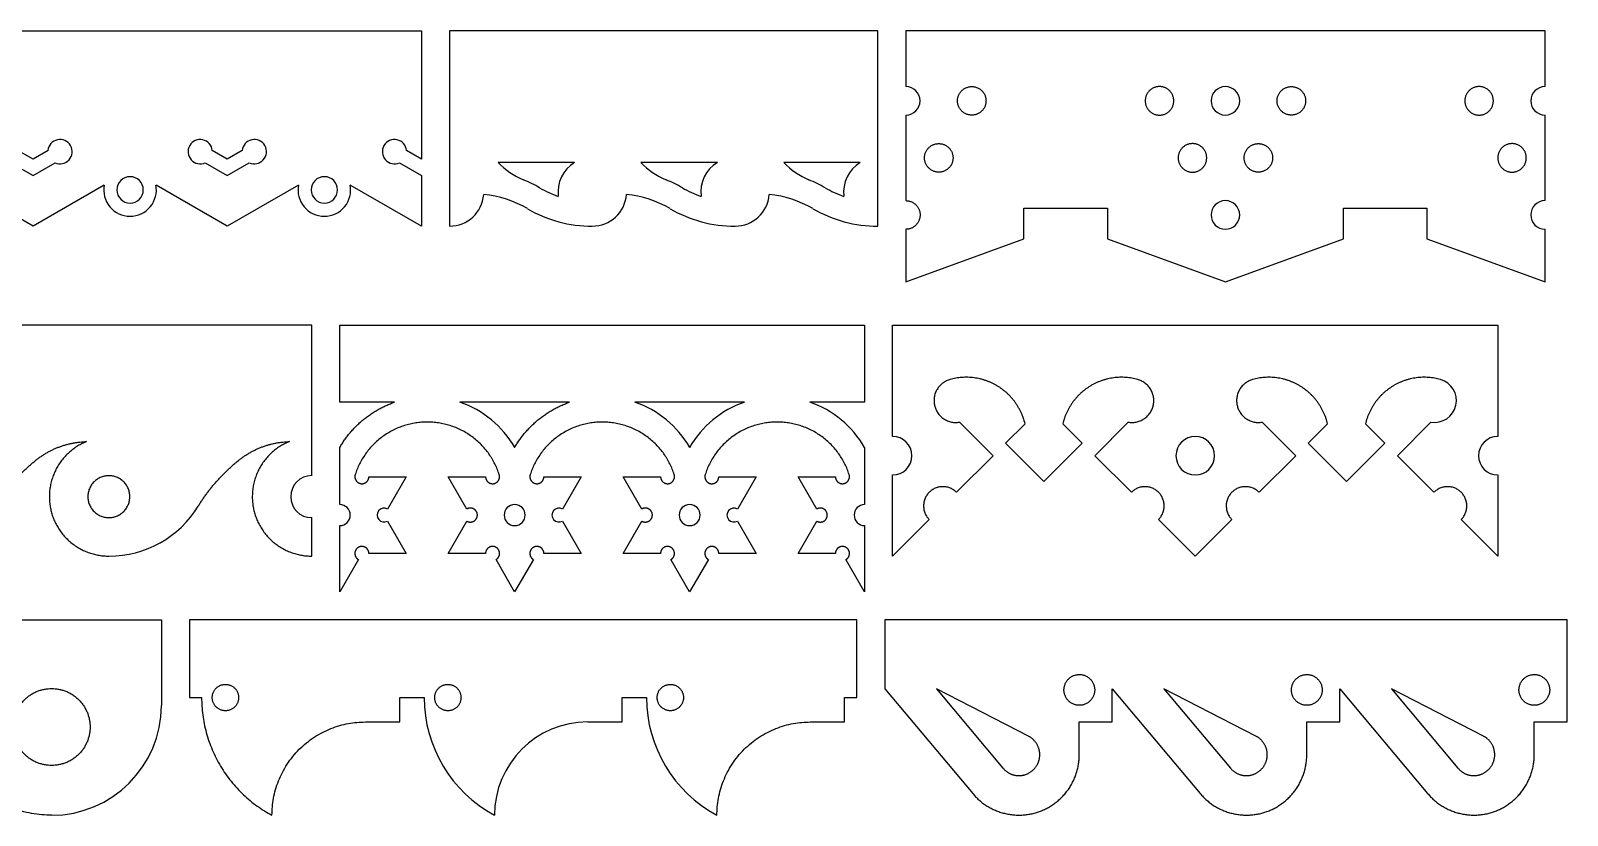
# Model space of a CAD drawing. Header units: millimetres. Extents: x -157 to 150, y -137 to 156.
# Drawn here: x 17.9 to 149.4, y -51.5 to 15.6 of the extents above; entities that cross this region are included whole.
import ezdxf

# ---------------------------------------------------------------- set-up
doc = ezdxf.new("R2010")
doc.units = ezdxf.units.MM
doc.header["$MEASUREMENT"] = 0
doc.layers.add('Layer 03', color=5, linetype='Continuous')

msp = doc.modelspace()

# ---------------------------------------------------------------- linework, layer by layer
at = {"layer": 'Layer 03'}
for p, q in [((1.5, 15.63), (51.35, 15.63)), ((51.35, 15.63), (51.35, 4.63)), ((90.39, 15.63), (53.75, 15.63)), ((53.75, 15.63), (53.75, -1.09)), ((90.39, -1.09), (90.39, 15.63)), ((147.46, 15.63), (92.78, 15.63)), ((92.78, 15.63), (92.78, 10.85)), ((147.46, 10.85), (147.46, 15.63)), ((92.78, 8.41), (92.78, 1.09)), ((147.46, 1.09), (147.46, 8.41)), ((18.12, 4.63), (16.83, 5.38)), ((19.4, 5.38), (18.12, 4.63)), ((34.73, 4.63), (33.45, 5.38)), ((36.02, 5.38), (34.73, 4.63)), ((51.35, 4.63), (50.07, 5.38)), ((16.23, 4.33), (18.12, 3.24)), ((18.12, 3.24), (20, 4.33)), ((32.85, 4.33), (34.73, 3.24)), ((34.73, 3.24), (36.62, 4.33)), ((49.47, 4.33), (51.35, 3.24)), ((64.45, 4.35), (57.91, 4.35)), ((76.66, 4.35), (70.12, 4.35)), ((88.88, 4.35), (82.34, 4.35)), ((51.35, 3.24), (51.35, -1.09)), ((18.12, -1.09), (12.02, 2.42)), ((24.21, 2.42), (18.12, -1.09)), ((34.73, -1.09), (28.64, 2.42)), ((40.83, 2.42), (34.73, -1.09)), ((51.35, -1.09), (45.26, 2.42)), ((102.88, -2.17), (102.88, 0.46)), ((102.88, 0.46), (110.02, 0.46)), ((110.02, 0.46), (110.02, -2.17)), ((130.22, -2.17), (130.22, 0.46)), ((130.22, 0.46), (137.36, 0.46)), ((137.36, 0.46), (137.36, -2.17)), ((92.78, -1.36), (92.78, -5.85)), ((92.78, -5.85), (102.88, -2.17)), ((110.02, -2.17), (120.12, -5.85)), ((120.12, -5.85), (130.22, -2.17)), ((137.36, -2.17), (147.46, -5.85)), ((147.46, -5.85), (147.46, -1.36)), ((41.96, -9.57), (-10.11, -9.57)), ((41.96, -22.44), (41.96, -9.57)), ((44.36, -16.15), (44.36, -9.57)), ((44.36, -9.57), (89.26, -9.57)), ((89.26, -9.57), (89.26, -16.15)), ((91.65, -19.08), (91.65, -9.57)), ((91.65, -9.57), (143.42, -9.57)), ((143.42, -9.57), (143.42, -19.08)), ((49.05, -16.15), (44.36, -16.15)), ((59.32, -16.15), (54.63, -16.15)), ((64.02, -16.15), (59.32, -16.15)), ((74.29, -16.15), (69.59, -16.15)), ((78.99, -16.15), (74.29, -16.15)), ((89.26, -16.15), (84.56, -16.15)), ((97.37, -17.86), (100.24, -20.73)), ((101.31, -19.66), (102.98, -18)), ((106.21, -18), (107.88, -19.66)), ((108.94, -20.73), (111.81, -17.86)), ((123.26, -17.86), (126.13, -20.73)), ((127.19, -19.66), (128.86, -18)), ((132.1, -18), (133.77, -19.66)), ((134.83, -20.73), (137.7, -17.86)), ((104.59, -22.95), (101.31, -19.66)), ((107.88, -19.66), (104.59, -22.95)), ((130.48, -22.95), (127.19, -19.66)), ((133.77, -19.66), (130.48, -22.95)), ((44.36, -24.91), (44.36, -20.03)), ((89.26, -20.03), (89.26, -24.91)), ((100.24, -20.73), (97.11, -23.86)), ((112.08, -23.86), (108.94, -20.73)), ((126.13, -20.73), (123, -23.86)), ((137.96, -23.86), (134.83, -20.73)), ((46.85, -22.53), (50.04, -22.53)), ((50.04, -22.53), (48.45, -25.29)), ((55.23, -25.29), (53.64, -22.53)), ((53.64, -22.53), (56.83, -22.53)), ((61.82, -22.53), (65.01, -22.53)), ((65.01, -22.53), (63.41, -25.29)), ((70.2, -25.29), (68.6, -22.53)), ((68.6, -22.53), (71.8, -22.53)), ((76.78, -22.53), (79.98, -22.53)), ((79.98, -22.53), (78.38, -25.29)), ((85.17, -25.29), (83.57, -22.53)), ((83.57, -22.53), (86.76, -22.53)), ((91.65, -29.32), (91.65, -22.37)), ((143.42, -22.37), (143.42, -29.32)), ((41.96, -29.32), (41.96, -26.03)), ((94.78, -26.19), (91.65, -29.32)), ((117.54, -29.32), (114.4, -26.19)), ((120.67, -26.19), (117.54, -29.32)), ((143.42, -29.32), (140.29, -26.19)), ((44.36, -32.37), (44.36, -26.71)), ((48.45, -26.33), (50.04, -29.09)), ((53.64, -29.09), (55.23, -26.33)), ((63.41, -26.33), (65.01, -29.09)), ((68.6, -29.09), (70.2, -26.33)), ((78.38, -26.33), (79.98, -29.09)), ((83.57, -29.09), (85.17, -26.33)), ((89.26, -26.71), (89.26, -32.37)), ((45.95, -29.61), (44.36, -32.37)), ((50.04, -29.09), (46.85, -29.09)), ((56.83, -29.09), (53.64, -29.09)), ((59.32, -32.37), (57.73, -29.61)), ((60.92, -29.61), (59.32, -32.37)), ((65.01, -29.09), (61.82, -29.09)), ((71.8, -29.09), (68.6, -29.09)), ((74.29, -32.37), (72.69, -29.61)), ((75.89, -29.61), (74.29, -32.37)), ((79.98, -29.09), (76.78, -29.09)), ((86.76, -29.09), (83.57, -29.09)), ((89.26, -32.37), (87.66, -29.61)), ((-27.26, -34.77), (29.11, -34.77)), ((29.11, -34.77), (29.11, -42.1)), ((88.59, -34.77), (31.5, -34.77)), ((31.5, -34.77), (31.5, -41.42)), ((88.59, -41.42), (88.59, -34.77)), ((149.36, -34.77), (90.98, -34.77)), ((90.98, -34.77), (90.98, -40.67)), ((149.36, -43.49), (149.36, -34.77)), ((90.98, -40.67), (98.5, -49.63)), ((95.4, -40.67), (101.09, -47.46)), ((103.27, -44.72), (95.4, -40.67)), ((110.44, -43.49), (110.44, -40.67)), ((110.44, -40.67), (117.96, -49.63)), ((122.73, -44.72), (114.86, -40.67)), ((114.86, -40.67), (120.55, -47.46)), ((129.9, -43.49), (129.9, -40.67)), ((129.9, -40.67), (137.42, -49.63)), ((142.19, -44.72), (134.32, -40.67)), ((134.32, -40.67), (140.01, -47.46)), ((31.5, -41.42), (32.54, -41.42)), ((49.49, -43.51), (49.49, -41.42)), ((49.49, -41.42), (51.57, -41.42)), ((68.51, -43.51), (68.51, -41.42)), ((68.51, -41.42), (70.6, -41.42)), ((87.54, -43.51), (87.54, -41.42)), ((87.54, -41.42), (88.59, -41.42)), ((46.55, -43.51), (49.49, -43.51)), ((65.58, -43.51), (68.51, -43.51)), ((84.61, -43.51), (87.54, -43.51)), ((107.62, -46.31), (107.62, -43.49)), ((107.62, -43.49), (110.44, -43.49)), ((127.08, -46.31), (127.08, -43.49)), ((127.08, -43.49), (129.9, -43.49)), ((146.54, -46.31), (146.54, -43.49)), ((146.54, -43.49), (149.36, -43.49))]:
    msp.add_line(p, q, dxfattribs=at)
for centre, radius, start, end in [((92.78, 9.63), 1.22, 270, 90), ((120.12, 9.63), 1.22, 90, 270), ((120.12, 9.63), 1.22, 270, 90), ((147.46, 9.63), 1.22, 90, 270), ((20.43, 5.28), 1.04, 245.4636, 174.5364), ((32.42, 5.28), 1.04, 5.4636, 294.5364), ((37.05, 5.28), 1.04, 245.4636, 174.5364), ((49.04, 5.28), 1.04, 5.4636, 294.5364), ((62.44, 8.66), 6.25, 223.5263, 247.6666), ((65.96, 1.84), 2.93, 120.9715, 187.4485), ((74.65, 8.66), 6.25, 223.5263, 247.6666), ((78.17, 1.84), 2.93, 120.9715, 187.4485), ((86.87, 8.66), 6.25, 223.5263, 247.6666), ((90.39, 1.84), 2.93, 120.9715, 187.4485), ((26.42, 2.01), 1.13, 90, 270), ((26.42, 2.01), 1.13, 270, 90), ((43.04, 2.01), 1.13, 90, 270), ((43.04, 2.01), 1.13, 270, 90), ((55.82, -7.47), 11.18, 59.726, 67.6666), ((68.03, -7.47), 11.18, 59.726, 67.6666), ((80.24, -7.47), 11.18, 59.726, 67.6666), ((26.42, 2.01), 2.25, 169.325, 270), ((26.42, 2.01), 2.25, 270, 10.675), ((43.04, 2.01), 2.25, 169.325, 270), ((43.04, 2.01), 2.25, 270, 10.675), ((53.75, 1.84), 2.93, 270, 355.5096), ((55.82, -7.47), 9.12, 59.726, 84.6127), ((65.96, 9.91), 8.94, 239.726, 251.012), ((65.96, 1.84), 2.93, 270, 355.5096), ((68.03, -7.47), 9.12, 59.726, 84.6127), ((78.17, 9.91), 8.94, 239.726, 251.012), ((78.17, 1.84), 2.93, 270, 355.5096), ((80.24, -7.47), 9.12, 59.726, 84.6127), ((90.39, 9.91), 8.94, 239.726, 251.012), ((65.96, 9.91), 11.01, 239.726, 270), ((78.17, 9.91), 11.01, 239.726, 270), ((90.39, 9.91), 11.01, 239.726, 270), ((120.12, -0.13), 1.22, 90, 270), ((120.12, -0.13), 1.22, 270, 90), ((147.46, -0.13), 1.22, 90, 270), ((138.01, -16.01), 1.87, 260.4544, 74.4688), ((51.84, -24.31), 8.62, 29.7474, 71.1311), ((66.81, -24.31), 8.62, 29.7474, 71.1311), ((81.77, -24.31), 8.62, 108.8689, 150.2526), ((81.77, -24.31), 8.62, 29.7474, 71.1311), ((91.65, -20.73), 1.65, 270, 90), ((117.54, -20.73), 1.65, 90, 270), ((117.54, -20.73), 1.65, 270, 90), ((143.42, -20.73), 1.65, 90, 270), ((41.96, -24.23), 1.8, 90, 270), ((44.36, -25.81), 0.898, 270, 90), ((59.32, -25.81), 0.898, 90, 270), ((59.32, -25.81), 0.898, 270, 90), ((74.29, -25.81), 0.898, 90, 270), ((74.29, -25.81), 0.898, 270, 90), ((89.26, -25.81), 0.898, 90, 270), ((24.61, -20.34), 8.98, 270, 328.4105), ((48.15, -25.81), 0.599, 60, 300), ((63.11, -25.81), 0.599, 60, 300), ((78.08, -25.81), 0.599, 60, 300), ((63.01, -41.42), 11.43, 180, 241.745), ((82.03, -41.42), 11.43, 180, 241.745), ((19.71, -42.1), 9.39, 270, 360), ((65.58, -51.49), 7.99, 90, 180)]:
    msp.add_arc(centre, radius, start, end, dxfattribs=at)
for points, weights, knots in [([(99.64, 9.63), (99.64, 10.85), (98.42, 10.85), (97.2, 10.85), (97.2, 9.63), (97.2, 8.41), (98.42, 8.41), (99.64, 8.41), (99.64, 9.63)], [1, 0.707106781187, 1, 0.707106781187, 1, 0.707106781187, 1, 0.707106781187, 1], [0, 0, 0, 1.021018, 1.021018, 2.042035, 2.042035, 3.063053, 3.063053, 4.08407, 4.08407, 4.08407]), ([(113.26, 9.63), (113.26, 10.85), (114.48, 10.85), (115.7, 10.85), (115.7, 9.63), (115.7, 8.41), (114.48, 8.41), (113.26, 8.41), (113.26, 9.63)], [1, 0.707106781187, 1, 0.707106781187, 1, 0.707106781187, 1, 0.707106781187, 1], [0, 0, 0, 1.021018, 1.021018, 2.042035, 2.042035, 3.063053, 3.063053, 4.08407, 4.08407, 4.08407]), ([(126.98, 9.63), (126.98, 10.85), (125.76, 10.85), (124.54, 10.85), (124.54, 9.63), (124.54, 8.41), (125.76, 8.41), (126.98, 8.41), (126.98, 9.63)], [1, 0.707106781187, 1, 0.707106781187, 1, 0.707106781187, 1, 0.707106781187, 1], [0, 0, 0, 1.021018, 1.021018, 2.042035, 2.042035, 3.063053, 3.063053, 4.08407, 4.08407, 4.08407]), ([(140.6, 9.63), (140.6, 10.85), (141.82, 10.85), (143.04, 10.85), (143.04, 9.63), (143.04, 8.41), (141.82, 8.41), (140.6, 8.41), (140.6, 9.63)], [1, 0.707106781187, 1, 0.707106781187, 1, 0.707106781187, 1, 0.707106781187, 1], [0, 0, 0, 1.021018, 1.021018, 2.042035, 2.042035, 3.063053, 3.063053, 4.08407, 4.08407, 4.08407]), ([(96.82, 4.75), (96.82, 5.97), (95.6, 5.97), (94.38, 5.97), (94.38, 4.75), (94.38, 3.53), (95.6, 3.53), (96.82, 3.53), (96.82, 4.75)], [1, 0.707106781187, 1, 0.707106781187, 1, 0.707106781187, 1, 0.707106781187, 1], [0, 0, 0, 1.021018, 1.021018, 2.042035, 2.042035, 3.063053, 3.063053, 4.08407, 4.08407, 4.08407]), ([(116.08, 4.75), (116.08, 5.97), (117.3, 5.97), (118.52, 5.97), (118.52, 4.75), (118.52, 3.53), (117.3, 3.53), (116.08, 3.53), (116.08, 4.75)], [1, 0.707106781187, 1, 0.707106781187, 1, 0.707106781187, 1, 0.707106781187, 1], [0, 0, 0, 1.021018, 1.021018, 2.042035, 2.042035, 3.063053, 3.063053, 4.08407, 4.08407, 4.08407]), ([(124.16, 4.75), (124.16, 5.97), (122.94, 5.97), (121.72, 5.97), (121.72, 4.75), (121.72, 3.53), (122.94, 3.53), (124.16, 3.53), (124.16, 4.75)], [1, 0.707106781187, 1, 0.707106781187, 1, 0.707106781187, 1, 0.707106781187, 1], [0, 0, 0, 1.021018, 1.021018, 2.042035, 2.042035, 3.063053, 3.063053, 4.08407, 4.08407, 4.08407]), ([(143.42, 4.75), (143.42, 5.97), (144.64, 5.97), (145.86, 5.97), (145.86, 4.75), (145.86, 3.53), (144.64, 3.53), (143.42, 3.53), (143.42, 4.75)], [1, 0.707106781187, 1, 0.707106781187, 1, 0.707106781187, 1, 0.707106781187, 1], [0, 0, 0, 1.021018, 1.021018, 2.042035, 2.042035, 3.063053, 3.063053, 4.08407, 4.08407, 4.08407]), ([(92.78, 1.09), (94, 1.09), (94, -0.13), (94, -1.36), (92.78, -1.36)], [1, 0.707106781187, 1, 0.707106851018, 0.999999860338], [773.279216, 773.279216, 773.279216, 774.300234, 774.300234, 775.321251, 775.321251, 775.321251]), ([(96.56, -14.21), (94.85, -14.69), (95.24, -16.42), (95.62, -18.15), (97.37, -17.86)], [0.999999869028, 0.725331222235, 1, 0.725331156748, 1], [1789.389217, 1789.389217, 1789.389217, 1791.763368, 1791.763368, 1794.137519, 1794.137519, 1794.137519]), ([(102.98, -18), (102.47, -15.86), (100.57, -14.74), (98.68, -13.62), (96.56, -14.21)], [0.999999885939, 0.920265779778, 1, 0.920265741758, 0.99999996198], [1782.443333, 1782.443333, 1782.443333, 1785.916274, 1785.916274, 1789.389217, 1789.389217, 1789.389217]), ([(112.62, -14.21), (110.51, -13.62), (108.61, -14.74), (106.72, -15.86), (106.21, -18)], [1, 0.920265722748, 1, 0.920265779778, 0.999999885939], [1763.79043, 1763.79043, 1763.79043, 1767.263374, 1767.263374, 1770.736315, 1770.736315, 1770.736315]), ([(111.81, -17.86), (113.56, -18.15), (113.95, -16.42), (114.34, -14.69), (112.62, -14.21)], [1, 0.725331156748, 1, 0.725331222235, 0.999999869028], [1759.042129, 1759.042129, 1759.042129, 1761.41628, 1761.41628, 1763.79043, 1763.79043, 1763.79043]), ([(122.45, -14.21), (120.74, -14.69), (121.12, -16.42), (121.51, -18.15), (123.26, -17.86)], [0.999999869028, 0.725331222235, 1, 0.725331156748, 1], [1724.072055, 1724.072055, 1724.072055, 1726.446205, 1726.446205, 1728.820356, 1728.820356, 1728.820356]), ([(128.86, -18), (128.35, -15.86), (126.46, -14.74), (124.57, -13.62), (122.45, -14.21)], [0.999999885939, 0.920265779778, 1, 0.920265741758, 0.99999996198], [1717.12617, 1717.12617, 1717.12617, 1720.599112, 1720.599112, 1724.072055, 1724.072055, 1724.072055]), ([(138.51, -14.21), (136.39, -13.62), (134.5, -14.74), (132.61, -15.86), (132.1, -18)], [1, 0.920265722748, 1, 0.920265779778, 0.999999885939], [1698.473268, 1698.473268, 1698.473268, 1701.946211, 1701.946211, 1705.419152, 1705.419152, 1705.419152]), ([(22.7, -19.52), (18.81, -21.09), (19.61, -25.21), (20.41, -29.32), (24.61, -29.32)], [0.999999782337, 0.771763596582, 1, 0.771763542166, 0.999999891168], [1442.105618, 1442.105618, 1442.105618, 1447.963703, 1447.963703, 1453.821791, 1453.821791, 1453.821791]), ([(40.05, -19.52), (36.17, -21.09), (36.97, -25.21), (37.77, -29.32), (41.96, -29.32)], [0.999999782337, 0.771763596582, 1, 0.77176348775, 1], [1469.792172, 1469.792172, 1469.792172, 1475.650258, 1475.650258, 1481.508345, 1481.508345, 1481.508345]), ([(45.68, -22.34), (45.6, -22.61), (45.74, -22.84), (45.89, -23.07), (46.16, -23.12), (46.43, -23.16), (46.64, -22.98), (46.85, -22.8), (46.85, -22.53)], [0.999999912654, 0.908410776954, 1, 0.908410733281, 1, 0.908410733281, 1, 0.908410733281, 1], [1860.724577, 1860.724577, 1860.724577, 1861.155907, 1861.155907, 1861.587236, 1861.587236, 1862.018566, 1862.018566, 1862.449895, 1862.449895, 1862.449895]), ([(56.83, -22.53), (56.83, -22.8), (57.04, -22.98), (57.25, -23.16), (57.52, -23.12), (57.79, -23.07), (57.94, -22.84), (58.08, -22.61), (58, -22.34)], [1, 0.908410733281, 1, 0.908410733281, 1, 0.908410733281, 1, 0.908410755117, 0.999999956327], [1845.372324, 1845.372324, 1845.372324, 1845.803653, 1845.803653, 1846.234983, 1846.234983, 1846.666312, 1846.666312, 1847.097642, 1847.097642, 1847.097642]), ([(60.65, -22.34), (60.57, -22.61), (60.71, -22.84), (60.86, -23.07), (61.13, -23.12), (61.4, -23.16), (61.61, -22.98), (61.82, -22.8), (61.82, -22.53)], [0.999999912654, 0.908410776954, 1, 0.908410733281, 1, 0.908410733281, 1, 0.908410733281, 1], [1808.602759, 1808.602759, 1808.602759, 1809.034088, 1809.034088, 1809.465418, 1809.465418, 1809.896747, 1809.896747, 1810.328077, 1810.328077, 1810.328077]), ([(71.8, -22.53), (71.8, -22.8), (72.01, -22.98), (72.22, -23.16), (72.49, -23.12), (72.76, -23.07), (72.9, -22.84), (73.05, -22.61), (72.97, -22.34)], [1, 0.908410733281, 1, 0.908410733281, 1, 0.908410733281, 1, 0.908410755117, 0.999999956327], [1793.250506, 1793.250506, 1793.250506, 1793.681835, 1793.681835, 1794.113165, 1794.113165, 1794.544494, 1794.544494, 1794.975823, 1794.975823, 1794.975823]), ([(75.62, -22.34), (75.53, -22.61), (75.68, -22.84), (75.82, -23.07), (76.09, -23.12), (76.37, -23.16), (76.58, -22.98), (76.78, -22.8), (76.78, -22.53)], [0.999999956327, 0.908410755117, 1, 0.908410733281, 1, 0.908410733281, 1, 0.908410733281, 1], [1756.480941, 1756.480941, 1756.480941, 1756.91227, 1756.91227, 1757.343599, 1757.343599, 1757.774929, 1757.774929, 1758.206258, 1758.206258, 1758.206258]), ([(86.76, -22.53), (86.76, -22.8), (86.97, -22.98), (87.18, -23.16), (87.45, -23.12), (87.73, -23.07), (87.87, -22.84), (88.02, -22.61), (87.93, -22.34)], [1, 0.908410733281, 1, 0.908410733281, 1, 0.908410733281, 1, 0.908410755117, 0.999999956327], [1741.128687, 1741.128687, 1741.128687, 1741.560017, 1741.560017, 1741.991346, 1741.991346, 1742.422676, 1742.422676, 1742.854005, 1742.854005, 1742.854005]), ([(24.61, -22.44), (22.81, -22.44), (22.81, -24.23), (22.81, -26.03), (24.61, -26.03)], [0.999999860338, 0.707106851033, 1, 0.707106781202, 1], [140.193572, 140.193572, 140.193572, 146.869456, 146.869456, 153.545341, 153.545341, 153.545341]), ([(24.61, -26.03), (26.4, -26.03), (26.4, -24.23), (26.4, -22.44), (24.61, -22.44)], [1, 0.707106781187, 1, 0.707106851018, 0.999999860338], [126.841803, 126.841803, 126.841803, 133.517689, 133.517689, 140.193572, 140.193572, 140.193572]), ([(97.11, -23.86), (95.95, -22.7), (94.78, -23.86), (93.62, -25.03), (94.78, -26.19)], [0.999999860338, 0.707106851013, 1, 0.707106851013, 0.999999860338], [1591.20488, 1591.20488, 1591.20488, 1593.364725, 1593.364725, 1595.52457, 1595.52457, 1595.52457]), ([(114.4, -26.19), (115.57, -25.03), (114.4, -23.86), (113.24, -22.7), (112.08, -23.86)], [0.999999860338, 0.707106851013, 1, 0.707106851013, 0.999999860338], [1747.632107, 1747.632107, 1747.632107, 1749.791952, 1749.791952, 1751.951797, 1751.951797, 1751.951797]), ([(123, -23.86), (121.83, -22.7), (120.67, -23.86), (119.51, -25.03), (120.67, -26.19)], [0.999999860338, 0.707106851013, 1, 0.707106851013, 0.999999860338], [1735.910688, 1735.910688, 1735.910688, 1738.070533, 1738.070533, 1740.230378, 1740.230378, 1740.230378]), ([(140.29, -26.19), (141.45, -25.03), (140.29, -23.86), (139.13, -22.7), (137.96, -23.86)], [0.999999860338, 0.707106851013, 1, 0.707106781182, 1], [1682.314944, 1682.314944, 1682.314944, 1684.474789, 1684.474789, 1686.634634, 1686.634634, 1686.634634]), ([(55.23, -26.33), (55.53, -26.5), (55.83, -26.33), (56.13, -26.15), (56.13, -25.81), (56.13, -25.46), (55.83, -25.29), (55.53, -25.12), (55.23, -25.29)], [0.999999936116, 0.866025435726, 1, 0.866025403784, 1, 0.866025403784, 1, 0.866025403784, 1], [1837.944595, 1837.944595, 1837.944595, 1838.468194, 1838.468194, 1838.991793, 1838.991793, 1839.515392, 1839.515392, 1840.038991, 1840.038991, 1840.038991]), ([(70.2, -26.33), (70.5, -26.5), (70.8, -26.33), (71.1, -26.15), (71.1, -25.81), (71.1, -25.46), (70.8, -25.29), (70.5, -25.12), (70.2, -25.29)], [0.999999936116, 0.866025435726, 1, 0.866025403784, 1, 0.866025403784, 1, 0.866025403784, 1], [1785.822777, 1785.822777, 1785.822777, 1786.346376, 1786.346376, 1786.869975, 1786.869975, 1787.393573, 1787.393573, 1787.917172, 1787.917172, 1787.917172]), ([(85.17, -26.33), (85.47, -26.5), (85.77, -26.33), (86.06, -26.15), (86.06, -25.81), (86.06, -25.46), (85.77, -25.29), (85.47, -25.12), (85.17, -25.29)], [0.999999936116, 0.866025435726, 1, 0.866025403784, 1, 0.866025403784, 1, 0.866025403784, 1], [1733.700959, 1733.700959, 1733.700959, 1734.224557, 1734.224557, 1734.748156, 1734.748156, 1735.271755, 1735.271755, 1735.795354, 1735.795354, 1735.795354]), ([(46.85, -29.09), (46.85, -28.75), (46.55, -28.57), (46.25, -28.4), (45.95, -28.57), (45.65, -28.75), (45.65, -29.09), (45.65, -29.44), (45.95, -29.61)], [0.999999936116, 0.866025435726, 1, 0.866025403784, 1, 0.866025403784, 1, 0.866025403784, 1], [1875.210957, 1875.210957, 1875.210957, 1875.734556, 1875.734556, 1876.258154, 1876.258154, 1876.781753, 1876.781753, 1877.305352, 1877.305352, 1877.305352]), ([(57.73, -29.61), (58.03, -29.44), (58.03, -29.09), (58.03, -28.75), (57.73, -28.57), (57.43, -28.4), (57.13, -28.57), (56.83, -28.75), (56.83, -29.09)], [1, 0.866025403784, 1, 0.866025403784, 1, 0.866025403784, 1, 0.866025435726, 0.999999936116], [1830.516867, 1830.516867, 1830.516867, 1831.040466, 1831.040466, 1831.564065, 1831.564065, 1832.087663, 1832.087663, 1832.611262, 1832.611262, 1832.611262]), ([(61.82, -29.09), (61.82, -28.75), (61.52, -28.57), (61.22, -28.4), (60.92, -28.57), (60.62, -28.75), (60.62, -29.09), (60.62, -29.44), (60.92, -29.61)], [0.999999936116, 0.866025435726, 1, 0.866025403784, 1, 0.866025403784, 1, 0.866025403784, 1], [1823.089139, 1823.089139, 1823.089139, 1823.612737, 1823.612737, 1824.136336, 1824.136336, 1824.659935, 1824.659935, 1825.183534, 1825.183534, 1825.183534]), ([(72.69, -29.61), (72.99, -29.44), (72.99, -29.09), (72.99, -28.75), (72.69, -28.57), (72.4, -28.4), (72.1, -28.57), (71.8, -28.75), (71.8, -29.09)], [1, 0.866025403784, 1, 0.866025403784, 1, 0.866025403784, 1, 0.866025435726, 0.999999936116], [1778.395049, 1778.395049, 1778.395049, 1778.918647, 1778.918647, 1779.442246, 1779.442246, 1779.965845, 1779.965845, 1780.489444, 1780.489444, 1780.489444]), ([(76.78, -29.09), (76.78, -28.75), (76.49, -28.57), (76.19, -28.4), (75.89, -28.57), (75.59, -28.75), (75.59, -29.09), (75.59, -29.44), (75.89, -29.61)], [0.999999936116, 0.866025435726, 1, 0.866025403784, 1, 0.866025403784, 1, 0.866025403784, 1], [1770.96732, 1770.96732, 1770.96732, 1771.490919, 1771.490919, 1772.014518, 1772.014518, 1772.538117, 1772.538117, 1773.061715, 1773.061715, 1773.061715]), ([(87.66, -29.61), (87.96, -29.44), (87.96, -29.09), (87.96, -28.75), (87.66, -28.57), (87.36, -28.4), (87.06, -28.57), (86.76, -28.75), (86.76, -29.09)], [1, 0.866025403784, 1, 0.866025403784, 1, 0.866025403784, 1, 0.866025435726, 0.999999936116], [1969.123064, 1969.123064, 1969.123064, 1969.646662, 1969.646662, 1970.170261, 1970.170261, 1970.69386, 1970.69386, 1971.217459, 1971.217459, 1971.217459]), ([(19.71, -47.23), (16.42, -47.23), (16.42, -43.94), (16.42, -40.65), (19.71, -40.65)], [0.999999860338, 0.707106851018, 1, 0.70710699068, 0.999999581013], [35.735616, 35.735616, 35.735616, 38.484511, 38.484511, 41.233404, 41.233404, 41.233404]), ([(19.71, -40.65), (23, -40.65), (23, -43.94), (23, -47.23), (19.71, -47.23)], [1, 0.707106781187, 1, 0.707106851018, 0.999999860338], [30.237829, 30.237829, 30.237829, 32.986723, 32.986723, 35.735616, 35.735616, 35.735616]), ([(35.71, -41.42), (35.71, -40.29), (34.58, -40.29), (33.45, -40.29), (33.45, -41.42), (33.45, -42.55), (34.58, -42.55), (35.71, -42.55), (35.71, -41.42)], [1, 0.707106781187, 1, 0.707106781187, 1, 0.707106781187, 1, 0.707106781187, 1], [0, 0, 0, 0.942478, 0.942478, 1.884956, 1.884956, 2.827433, 2.827433, 3.769911, 3.769911, 3.769911]), ([(54.73, -41.42), (54.73, -40.29), (53.61, -40.29), (52.48, -40.29), (52.48, -41.42), (52.48, -42.55), (53.61, -42.55), (54.73, -42.55), (54.73, -41.42)], [1, 0.707106781187, 1, 0.707106781187, 1, 0.707106781187, 1, 0.707106781187, 1], [0, 0, 0, 0.942478, 0.942478, 1.884956, 1.884956, 2.827433, 2.827433, 3.769911, 3.769911, 3.769911]), ([(73.76, -41.42), (73.76, -40.29), (72.64, -40.29), (71.51, -40.29), (71.51, -41.42), (71.51, -42.55), (72.64, -42.55), (73.76, -42.55), (73.76, -41.42)], [1, 0.707106781187, 1, 0.707106781187, 1, 0.707106781187, 1, 0.707106781187, 1], [0, 0, 0, 0.942478, 0.942478, 1.884956, 1.884956, 2.827433, 2.827433, 3.769911, 3.769911, 3.769911]), ([(108.94, -40.77), (108.94, -39.45), (107.62, -39.45), (106.31, -39.45), (106.31, -40.77), (106.31, -42.08), (107.62, -42.08), (108.94, -42.08), (108.94, -40.77)], [1, 0.707106781187, 1, 0.707106781187, 1, 0.707106781187, 1, 0.707106781187, 1], [0, 0, 0, 1.099557, 1.099557, 2.199115, 2.199115, 3.298672, 3.298672, 4.39823, 4.39823, 4.39823]), ([(128.4, -40.77), (128.4, -39.45), (127.08, -39.45), (125.77, -39.45), (125.77, -40.77), (125.77, -42.08), (127.08, -42.08), (128.4, -42.08), (128.4, -40.77)], [1, 0.707106781187, 1, 0.707106781187, 1, 0.707106781187, 1, 0.707106781187, 1], [0, 0, 0, 1.099557, 1.099557, 2.199115, 2.199115, 3.298672, 3.298672, 4.39823, 4.39823, 4.39823]), ([(147.86, -40.77), (147.86, -39.45), (146.54, -39.45), (145.23, -39.45), (145.23, -40.77), (145.23, -42.08), (146.54, -42.08), (147.86, -42.08), (147.86, -40.77)], [1, 0.707106781187, 1, 0.707106781187, 1, 0.707106781187, 1, 0.707106781187, 1], [0, 0, 0, 1.099557, 1.099557, 2.199115, 2.199115, 3.298672, 3.298672, 4.39823, 4.39823, 4.39823]), ([(101.09, -47.46), (101.63, -48.11), (102.48, -48.1), (103.32, -48.08), (103.85, -47.42), (104.38, -46.76), (104.2, -45.94), (104.02, -45.11), (103.27, -44.72)], [1, 0.903717588198, 1, 0.903717588198, 1, 0.903717588198, 1, 0.90371763411, 0.999999908178], [106.359275, 106.359275, 106.359275, 108.792594, 108.792594, 111.225912, 111.225912, 113.659231, 113.659231, 116.092549, 116.092549, 116.092549]), ([(120.55, -47.46), (121.09, -48.11), (121.94, -48.1), (122.78, -48.08), (123.31, -47.42), (123.84, -46.76), (123.66, -45.94), (123.48, -45.11), (122.73, -44.72)], [1, 0.903717588198, 1, 0.903717588198, 1, 0.903717588198, 1, 0.90371763411, 0.999999908178], [125.519282, 125.519282, 125.519282, 127.9526, 127.9526, 130.385919, 130.385919, 132.819238, 132.819238, 135.252555, 135.252555, 135.252555]), ([(140.01, -47.46), (140.55, -48.11), (141.4, -48.1), (142.24, -48.08), (142.77, -47.42), (143.3, -46.76), (143.12, -45.94), (142.95, -45.11), (142.19, -44.72)], [1, 0.903717588198, 1, 0.903717588198, 1, 0.903717588198, 1, 0.903717611154, 0.999999954089], [125.519282, 125.519282, 125.519282, 127.9526, 127.9526, 130.385919, 130.385919, 132.819237, 132.819237, 135.252555, 135.252555, 135.252555]), ([(98.5, -49.63), (100.82, -52.4), (104.22, -51.17), (107.62, -49.93), (107.62, -46.31)], [0.999999913765, 0.819152087407, 1, 0.819152044289, 1], [759.194561, 759.194561, 759.194561, 762.55432, 762.55432, 765.914079, 765.914079, 765.914079]), ([(117.96, -49.63), (120.28, -52.4), (123.68, -51.17), (127.08, -49.93), (127.08, -46.31)], [0.999999913765, 0.819152087407, 1, 0.819152173641, 0.999999741295], [682.516473, 682.516473, 682.516473, 685.876232, 685.876232, 689.23599, 689.23599, 689.23599]), ([(137.42, -49.63), (139.74, -52.4), (143.14, -51.17), (146.54, -49.93), (146.54, -46.31)], [0.999999913765, 0.819152087407, 1, 0.819152044289, 1], [699.959736, 699.959736, 699.959736, 703.319495, 703.319495, 706.679254, 706.679254, 706.679254])]:
    msp.add_rational_spline(points, weights, degree=2, knots=knots, dxfattribs=at)
for points, weights in [([(44.36, -20.03), (45.97, -17.21), (49.05, -16.15)], [1, 0.935494176638, 0.999999969241]), ([(59.32, -20.03), (60.94, -17.21), (64.02, -16.15)], [1, 0.935494176638, 0.999999969241]), ([(51.84, -17.85), (47.12, -17.85), (45.68, -22.34)], [1, 0.80751077115, 0.999999908214]), ([(58, -22.34), (56.56, -17.85), (51.84, -17.85)], [0.999999908214, 0.80751077115, 1]), ([(66.81, -17.85), (62.09, -17.85), (60.65, -22.34)], [1, 0.80751077115, 0.999999908214]), ([(72.97, -22.34), (71.53, -17.85), (66.81, -17.85)], [0.999999908214, 0.80751077115, 1]), ([(81.77, -17.85), (77.05, -17.85), (75.62, -22.34)], [1, 0.807510817043, 0.999999816428]), ([(87.93, -22.34), (86.5, -17.85), (81.77, -17.85)], [0.999999908214, 0.80751077115, 1]), ([(18.4, -21.09), (20.28, -19.59), (22.7, -19.52)], [1, 0.948822750877, 1]), ([(35.75, -21.09), (37.64, -19.59), (40.05, -19.52)], [1, 0.94882277528, 0.999999951194]), ([(14.9, -25.05), (16.3, -22.76), (18.4, -21.09)], [0.999999992847, 0.984999267423, 1]), ([(32.25, -25.05), (33.66, -22.76), (35.75, -21.09)], [0.999999992847, 0.984999267423, 1]), ([(32.54, -41.42), (32.54, -48.26), (38.56, -51.49)], [0.999999932438, 0.858311256361, 1]), ([(19.71, -51.49), (10.32, -51.49), (10.32, -42.1)], [1, 0.707106929573, 1]), ([(38.56, -51.49), (38.56, -43.51), (46.55, -43.51)], [0.999999860338, 0.707106851018, 1]), ([(76.62, -51.49), (76.62, -43.51), (84.61, -43.51)], [0.999999860338, 0.707106851018, 1])]:
    msp.add_rational_spline(points, weights, degree=2, dxfattribs=at)

doc.saveas('drawing.dxf')
